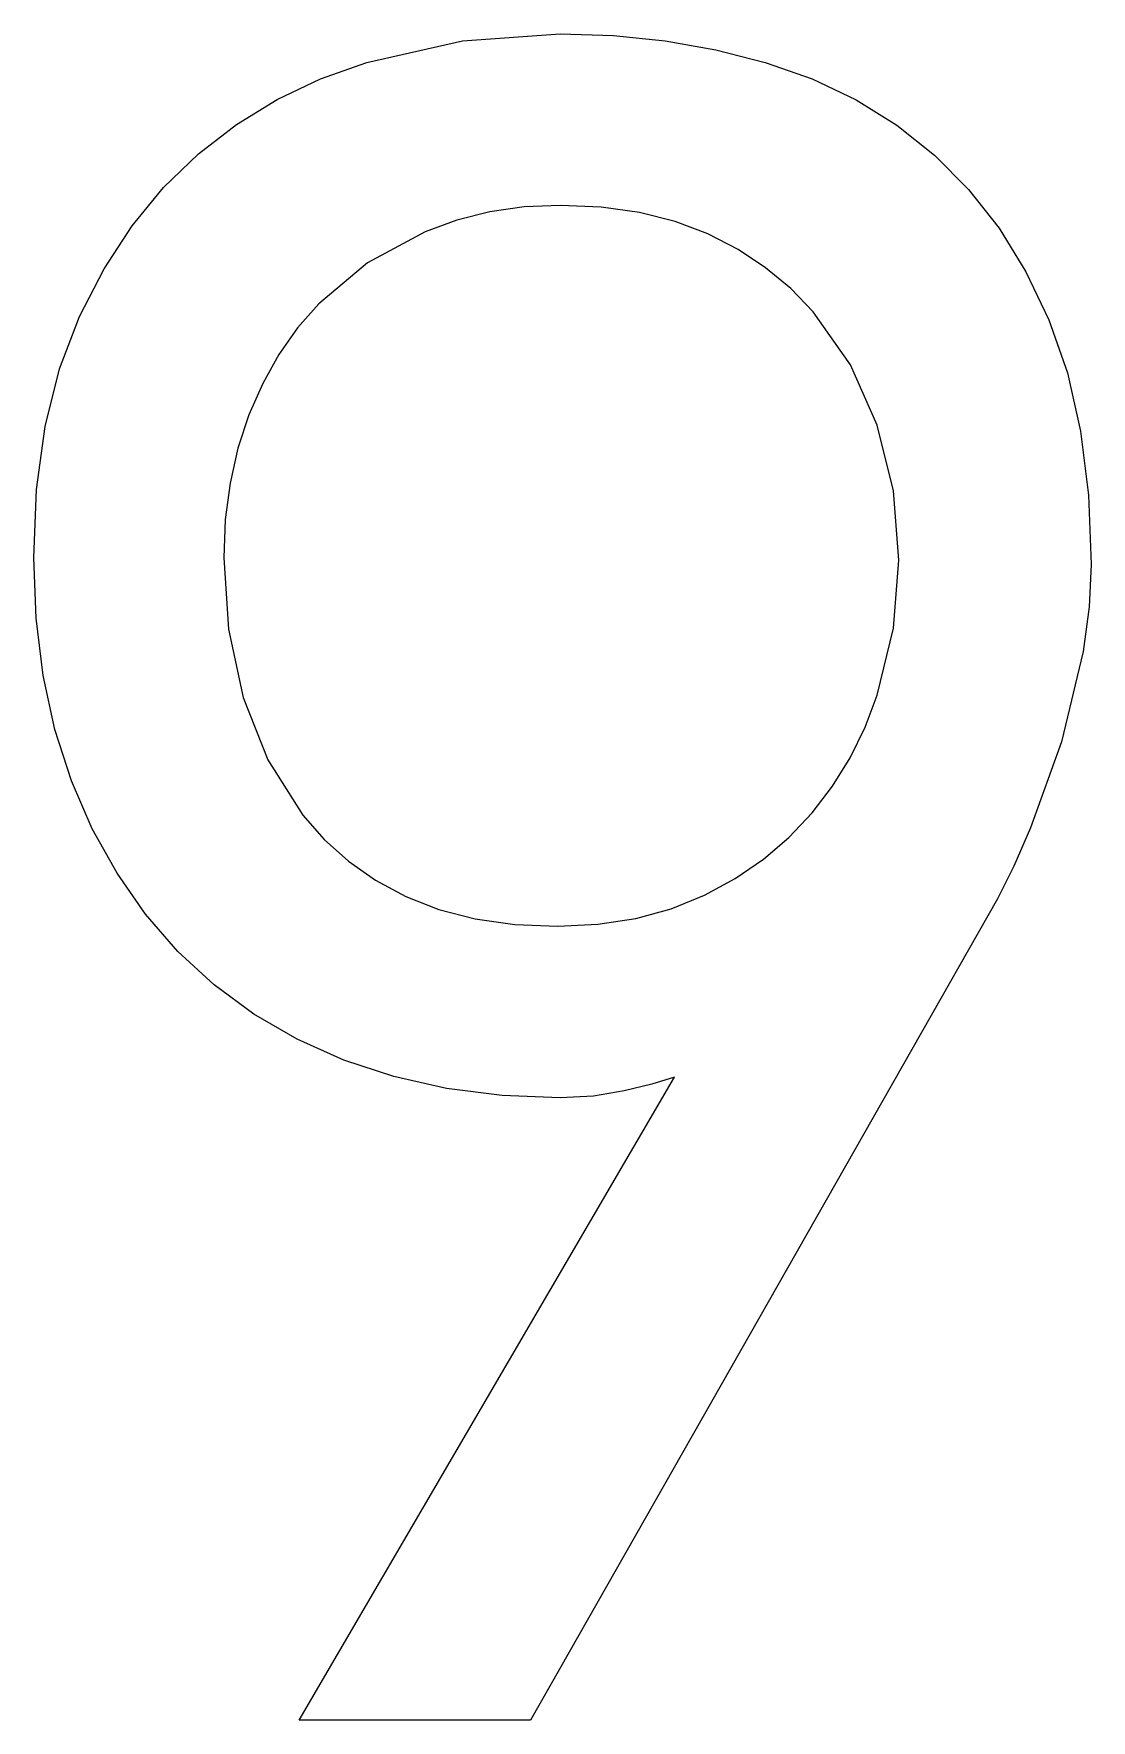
# Model space of a CAD drawing. Extents: x 0.7 to 7.1, y 0 to 10.2.
import ezdxf

# ---------------------------------------------------------------- set-up
doc = ezdxf.new("R2010")
doc.units = 0
doc.layers.get('0').update_dxf_attribs({"linetype": 'CONTINUOUS'})

msp = doc.modelspace()

# ---------------------------------------------------------------- linework, layer by layer
at = {"color": 0}
for p, q in [((3.28299, 10.1927), (3.875, 10.2361)), ((3.875, 10.2361), (4.19749, 10.2253)), ((2.70139, 10.0625), (3.28299, 10.1927)), ((4.19749, 10.2253), (4.51215, 10.1927)), ((4.51215, 10.1927), (4.81901, 10.1385)), ((4.81901, 10.1385), (5.11806, 10.0625)), ((2.42139, 9.96272), (2.70139, 10.0625)), ((5.11806, 10.0625), (5.4036, 9.96229)), ((2.15793, 9.83681), (2.42139, 9.96272)), ((5.4036, 9.96229), (5.67008, 9.83513)), ((1.91097, 9.68489), (2.15793, 9.83681)), ((5.67008, 9.83513), (5.91749, 9.68104)), ((1.68056, 9.50694), (1.91097, 9.68489)), ((5.91749, 9.68104), (6.14583, 9.5)), ((1.46875, 9.30214), (1.68056, 9.50694)), ((6.14583, 9.5), (6.35331, 9.29167)), ((1.27778, 9.0695), (1.46875, 9.30214)), ((6.35331, 9.29167), (6.53819, 9.05556)), ((3.44792, 9.15457), (3.24739, 9.10465)), ((3.65711, 9.18451), (3.44792, 9.15457)), ((3.875, 9.19444), (3.65711, 9.18451)), ((4.12369, 9.1836), (3.875, 9.19444)), ((4.3559, 9.15104), (4.12369, 9.1836)), ((4.57161, 9.09679), (4.3559, 9.15104)), ((1.10758, 8.80908), (1.27778, 9.0695)), ((3.05556, 9.03472), (2.7066, 8.84549)), ((3.24739, 9.10465), (3.05556, 9.03472)), ((4.77083, 9.02083), (4.57161, 9.09679)), ((4.95394, 8.92626), (4.77083, 9.02083)), ((6.53819, 9.05556), (6.70053, 8.79167)), ((5.12153, 8.81597), (4.95394, 8.92626)), ((0.958333, 8.52083), (1.10758, 8.80908)), ((2.7066, 8.84549), (2.40972, 8.59722)), ((5.27344, 8.69011), (5.12153, 8.81597)), ((6.70053, 8.79167), (6.84028, 8.5)), ((5.40972, 8.54861), (5.27344, 8.69011)), ((0.836806, 8.20269), (0.958333, 8.52083)), ((2.40972, 8.59722), (2.28162, 8.45101)), ((5.63542, 8.22749), (5.40972, 8.54861)), ((6.84028, 8.5), (6.95264, 8.178)), ((2.28162, 8.45101), (2.16835, 8.28999)), ((0.75, 7.85243), (0.836806, 8.20269)), ((2.16835, 8.28999), (2.06982, 8.11421)), ((5.79861, 7.86111), (5.63542, 8.22749)), ((2.06982, 8.11421), (1.98611, 7.92361)), ((6.95264, 8.178), (7.03293, 7.82297)), ((1.98611, 7.92361), (1.91928, 7.72097)), ((0.697917, 7.47006), (0.75, 7.85243)), ((5.89751, 7.46186), (5.79861, 7.86111)), ((7.03293, 7.82297), (7.08111, 7.43494)), ((1.91928, 7.72097), (1.87153, 7.50874)), ((1.87153, 7.50874), (1.84289, 7.28694)), ((0.680556, 7.05556), (0.697917, 7.47006)), ((5.93056, 7.04167), (5.89751, 7.46186)), ((7.08111, 7.43494), (7.09722, 7.01389)), ((1.84289, 7.28694), (1.83333, 7.05556)), ((0.694878, 6.68967), (0.680556, 7.05556)), ((1.83333, 7.05556), (1.86279, 6.62153)), ((5.89751, 6.62847), (5.93056, 7.04167)), ((7.09722, 7.01389), (7.08501, 6.75694)), ((7.08501, 6.75694), (7.04861, 6.48611)), ((0.737847, 6.34201), (0.694878, 6.68967)), ((1.86279, 6.62153), (1.95139, 6.20833)), ((5.79861, 6.22222), (5.89751, 6.62847)), ((7.04861, 6.48611), (6.91667, 5.9375)), ((0.809461, 6.01258), (0.737847, 6.34201)), ((1.95139, 6.20833), (2.10069, 5.82818)), ((5.72439, 6.02653), (5.79861, 6.22222)), ((0.909722, 5.70139), (0.809461, 6.01258)), ((5.63368, 5.84207), (5.72439, 6.02653)), ((6.91667, 5.9375), (6.72917, 5.41667)), ((5.52647, 5.66889), (5.63368, 5.84207)), ((2.10069, 5.82818), (2.3125, 5.49306)), ((1.03603, 5.41021), (0.909722, 5.70139)), ((5.40278, 5.50694), (5.52647, 5.66889)), ((2.3125, 5.49306), (2.44271, 5.34511)), ((5.26297, 5.3585), (5.40278, 5.50694)), ((1.18576, 5.14068), (1.03603, 5.41021)), ((2.44271, 5.34511), (2.59028, 5.2136)), ((5.10764, 5.22569), (5.26297, 5.3585)), ((6.72917, 5.41667), (6.62674, 5.18408)), ((4.93664, 5.1085), (5.10764, 5.22569)), ((1.35894, 4.89285), (1.18576, 5.14068)), ((2.59028, 5.2136), (2.75521, 5.09858)), ((6.62674, 5.18408), (6.52778, 4.98611)), ((2.75521, 5.09858), (2.9375, 5)), ((4.75, 5.00694), (4.93664, 5.1085)), ((2.9375, 5), (3.1384, 4.921)), ((3.1384, 4.921), (3.35932, 4.86458)), ((6.52778, 4.98611), (3.69444, 0)), ((4.33328, 4.86632), (4.54856, 4.92492)), ((4.54856, 4.92492), (4.75, 5.00694)), ((1.55556, 4.66667), (1.35894, 4.89285)), ((3.35932, 4.86458), (3.60021, 4.83072)), ((3.60021, 4.83072), (3.86111, 4.81944)), ((3.86111, 4.81944), (4.10411, 4.83117)), ((4.10411, 4.83117), (4.33328, 4.86632)), ((1.77474, 4.46397), (1.55556, 4.66667)), ((2.01563, 4.28646), (1.77474, 4.46397)), ((2.27821, 4.13411), (2.01563, 4.28646)), ((2.5625, 4.00694), (2.27821, 4.13411)), ((2.86583, 3.90668), (2.5625, 4.00694)), ((2.29167, 0), (4.56944, 3.90278)), ((3.18571, 3.83507), (2.86583, 3.90668)), ((4.56944, 3.90278), (4.43056, 3.86111)), ((3.52208, 3.7921), (3.18571, 3.83507)), ((3.875, 3.77778), (3.52208, 3.7921)), ((4.07633, 3.78819), (3.875, 3.77778)), ((4.26389, 3.81944), (4.07633, 3.78819)), ((4.43056, 3.86111), (4.26389, 3.81944)), ((3.69444, 0), (2.29167, 0))]:
    msp.add_line(p, q, dxfattribs=at)

doc.saveas('drawing.dxf')
